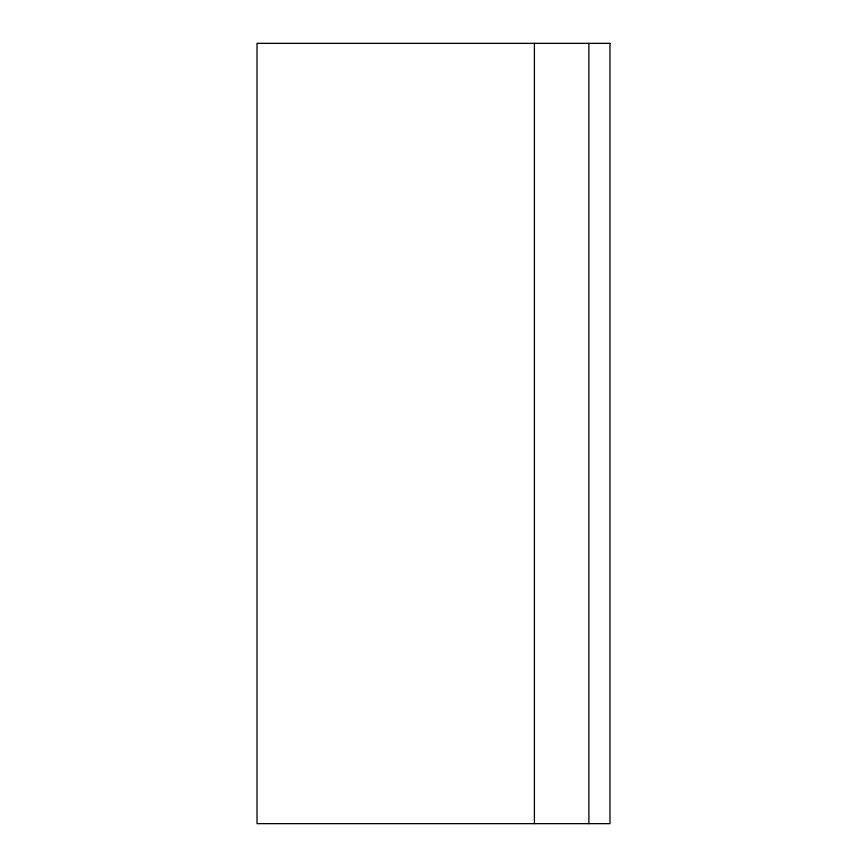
<?xml version="1.0" encoding="UTF-8"?>
<svg xmlns="http://www.w3.org/2000/svg" width="867" height="867" viewBox="0 0 867 867"><rect width="100%" height="100%" fill="white"/><g stroke="black" fill="none" stroke-linecap="round" stroke-linejoin="round"><path stroke-width="1.3" d="M588.877 43.35L588.877 823.65M534.397 43.35L534.397 823.65M609.978 43.35L257.022 43.35L257.022 823.65L609.978 823.65L609.978 43.35"/></g></svg>
